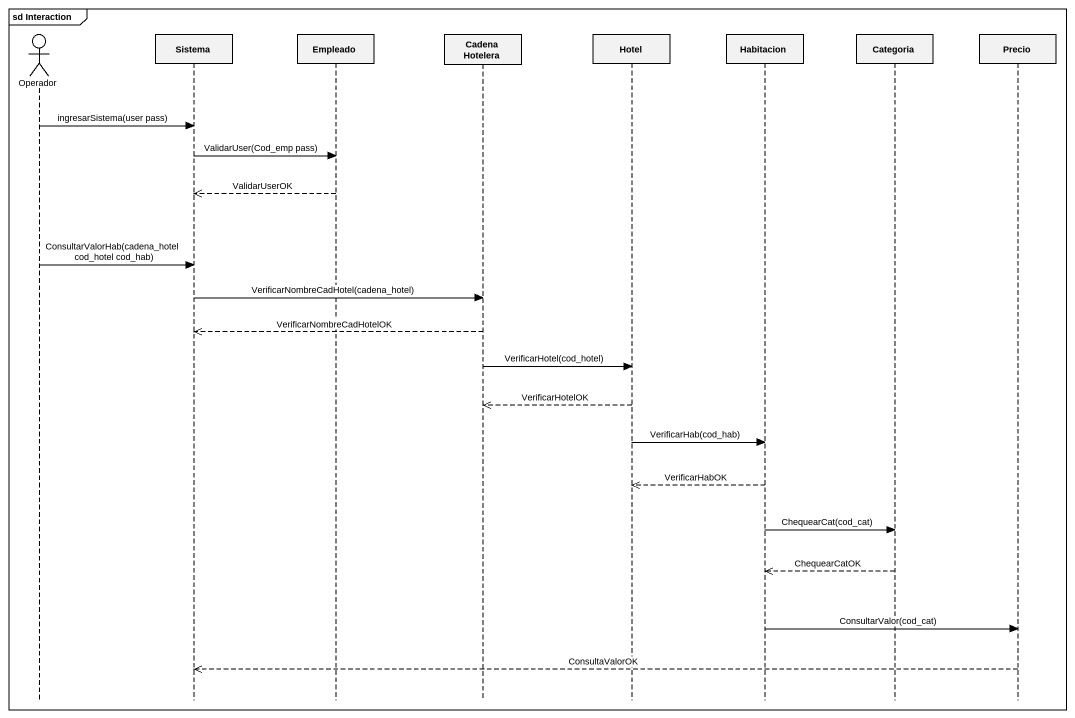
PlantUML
@startuml
mainframe sd Interaction
hide footbox
actor Operador
participant Sistema
participant Empleado
participant "Cadena Hotelera" as Cadena_Hotelera
participant Hotel
participant Habitacion
participant Categoria
participant Precio

Operador -> Sistema : ingresarSistema(user pass)
Sistema -> Empleado : ValidarUser(Cod_emp pass)
Empleado -->> Sistema : ValidarUserOK
Operador -> Sistema : ConsultarValorHab(cadena_hotel cod_hotel cod_hab)
Sistema -> Cadena_Hotelera : VerificarNombreCadHotel(cadena_hotel)
Cadena_Hotelera -->> Sistema : VerificarNombreCadHotelOK
Cadena_Hotelera -> Hotel : VerificarHotel(cod_hotel)
Hotel -->> Cadena_Hotelera : VerificarHotelOK
Hotel -> Habitacion : VerificarHab(cod_hab)
Habitacion -->> Hotel : VerificarHabOK
Habitacion -> Categoria : ChequearCat(cod_cat)
Categoria -->> Habitacion : ChequearCatOK
Habitacion -> Precio : ConsultarValor(cod_cat)
Precio -->> Sistema : ConsultaValorOK
@enduml
